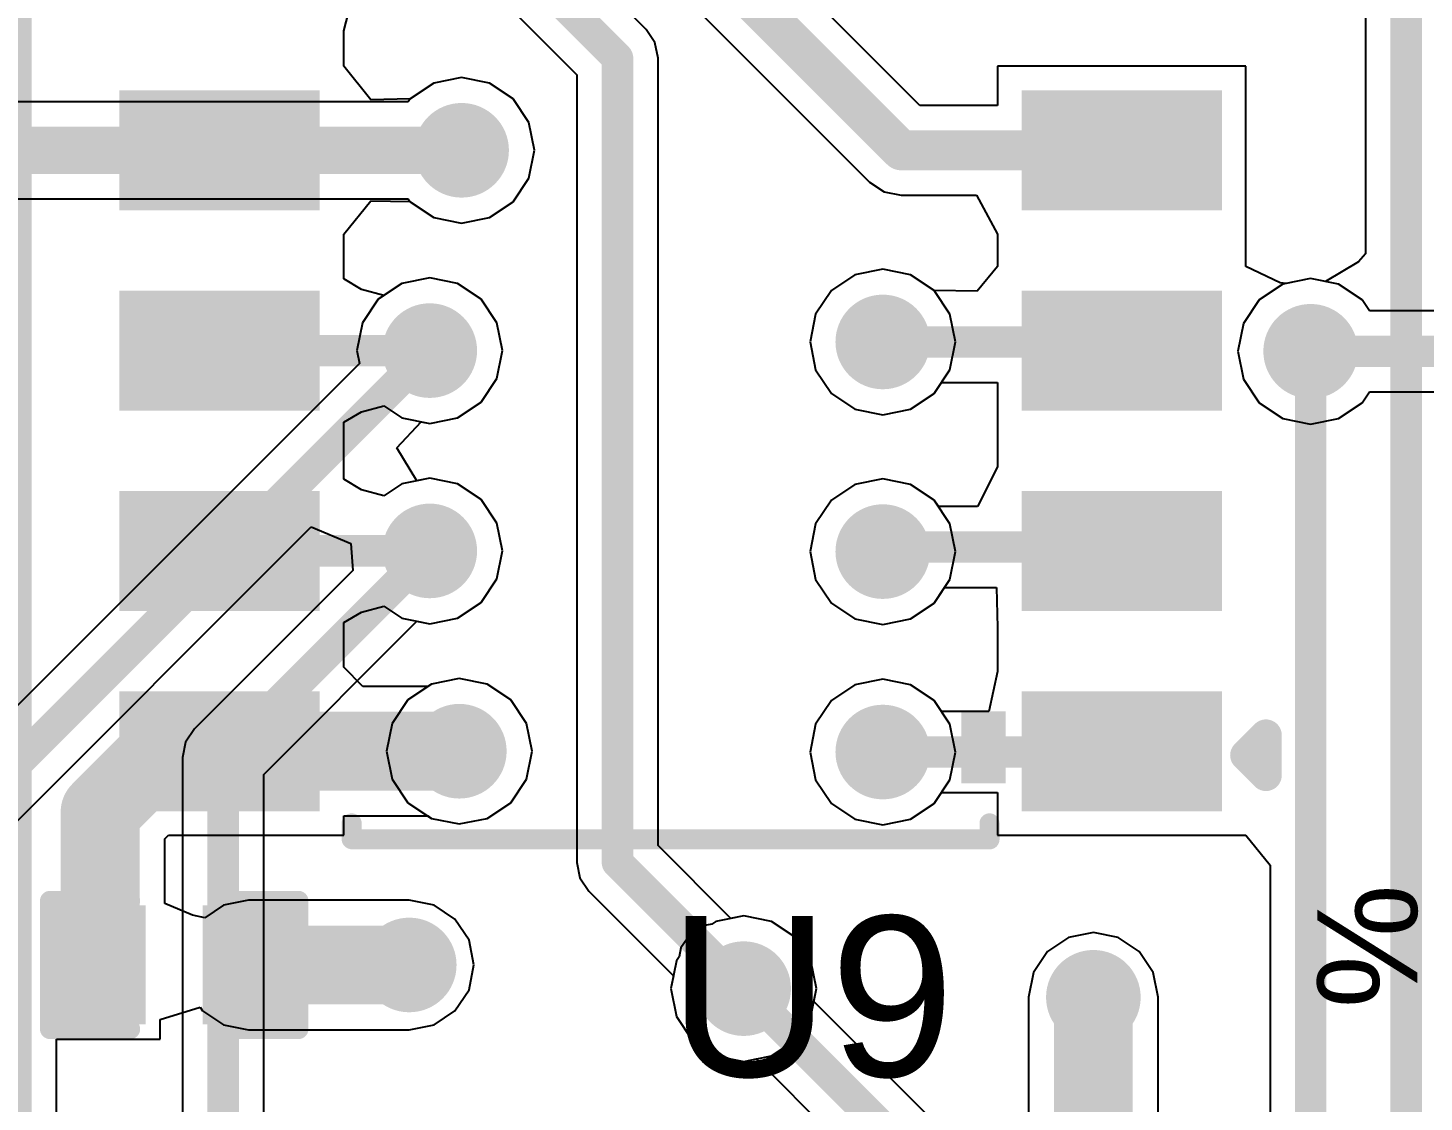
# Model space of a CAD drawing. Header units: millimetres. Extents: x -0.52 to 3.79, y -0.54 to 3.26.
# Drawn here: x 3.0518 to 3.4003, y 1.6866 to 1.9547 of the extents above; entities that cross this region are included whole.
import ezdxf

# ---------------------------------------------------------------- set-up
doc = ezdxf.new("R2010")
doc.units = ezdxf.units.MM
doc.header["$MEASUREMENT"] = 0
for name, color, linetype in [('BottomLayer', 5, 'Continuous'), ('BottomSolder', 6, 'Continuous'), ('TopLayer', 1, 'Continuous'), ('TopOverlay', 2, 'Continuous'), ('TopPaste', 8, 'Continuous'), ('TopSolder', 216, 'Continuous'), ('ViaHoleLayer', 16, 'Continuous')]:
    doc.layers.add(name, color=color, linetype=linetype)
doc.styles.add('Arial', font='', dxfattribs={"height": 0.2})
doc.styles.get('Arial').set_extended_font_data('Arial')

# ---------------------------------------------------------------- blocks, each defined once
blk = doc.blocks.new('C___0402_20')
at = {"layer": 'TopLayer'}
for points in [[(-0.0275, -0.0125), (-0.0275, 0.0125), (-0.0095, 0.0125), (-0.0095, -0.0125)], [(0.0095, -0.0125), (0.0095, 0.0125), (0.0275, 0.0125), (0.0275, -0.0125)]]:
    blk.add_hatch(color=1, dxfattribs=at).paths.add_polyline_path(points)
at = {"layer": 'TopPaste'}
for points in [[(-0.0275, -0.0125), (-0.0275, 0.0125), (-0.0095, 0.0125), (-0.0095, -0.0125)], [(0.0095, -0.0125), (0.0095, 0.0125), (0.0275, 0.0125), (0.0275, -0.0125)]]:
    blk.add_hatch(color=8, dxfattribs=at).paths.add_polyline_path(points)
at = {"layer": 'TopSolder'}
for points in [[(-0.02986, -0.01486), (-0.02986, 0.01486), (-0.00714, 0.01486), (-0.00714, -0.01486)], [(0.00714, -0.01486), (0.00714, 0.01486), (0.02986, 0.01486), (0.02986, -0.01486)]]:
    blk.add_hatch(color=216, dxfattribs=at).paths.add_polyline_path(points)
at = {"layer": 'TopOverlay', "const_width": 0.005}
for points in [[(-0.031, -0.016), (-0.031, 0.016)], [(-0.031, 0.016), (-0.011, 0.016)], [(0.011, 0.016), (0.031, 0.016)], [(0.031, -0.016), (0.031, 0.016)], [(-0.031, -0.016), (-0.011, -0.016)], [(0.011, -0.016), (0.031, -0.016)]]:
    blk.add_lwpolyline(points, dxfattribs=at)
at = {"layer": 'TopOverlay', "const_width": 0.0025}
for points in [[(-0.03225, 0.016, 1), (-0.02975, 0.016, 1)], [(-0.03225, 0.016, 1), (-0.02975, 0.016, 1)], [(-0.01225, 0.016, 1), (-0.00975, 0.016, 1)], [(0.00975, 0.016, 1), (0.01225, 0.016, 1)], [(0.02975, 0.016, 1), (0.03225, 0.016, 1)], [(0.02975, 0.016, 1), (0.03225, 0.016, 1)], [(-0.03225, -0.016, 1), (-0.02975, -0.016, 1)], [(-0.03225, -0.016, 1), (-0.02975, -0.016, 1)], [(-0.01225, -0.016, 1), (-0.00975, -0.016, 1)], [(0.00975, -0.016, 1), (0.01225, -0.016, 1)], [(0.02975, -0.016, 1), (0.03225, -0.016, 1)], [(0.02975, -0.016, 1), (0.03225, -0.016, 1)]]:
    blk.add_lwpolyline(points, format="xyb", close=True, dxfattribs=at)
blk = doc.blocks.new('16_SOIC_72')
at = {"layer": 'TopLayer'}
for points in [[(-0.025, 0.01496), (0.025, 0.01496), (0.025, -0.01496), (-0.025, -0.01496)], [(0.2002, 0.01496), (0.2502, 0.01496), (0.2502, -0.01496), (0.2002, -0.01496)], [(-0.025, -0.03504), (0.025, -0.03504), (0.025, -0.06496), (-0.025, -0.06496)], [(0.2002, -0.03504), (0.2502, -0.03504), (0.2502, -0.06496), (0.2002, -0.06496)], [(-0.025, -0.08504), (0.025, -0.08504), (0.025, -0.11496), (-0.025, -0.11496)], [(0.2002, -0.08504), (0.2502, -0.08504), (0.2502, -0.11496), (0.2002, -0.11496)], [(-0.025, -0.13504), (0.025, -0.13504), (0.025, -0.16496), (-0.025, -0.16496)], [(0.2002, -0.13504), (0.2502, -0.13504), (0.2502, -0.16496), (0.2002, -0.16496)], [(-0.025, -0.18504), (0.025, -0.18504), (0.025, -0.21496), (-0.025, -0.21496)], [(0.2002, -0.18504), (0.2502, -0.18504), (0.2502, -0.21496), (0.2002, -0.21496)], [(-0.025, -0.23504), (0.025, -0.23504), (0.025, -0.26496), (-0.025, -0.26496)], [(0.2002, -0.23504), (0.2502, -0.23504), (0.2502, -0.26496), (0.2002, -0.26496)], [(-0.025, -0.28504), (0.025, -0.28504), (0.025, -0.31496), (-0.025, -0.31496)], [(0.2002, -0.28504), (0.2502, -0.28504), (0.2502, -0.31496), (0.2002, -0.31496)], [(-0.025, -0.33504), (0.025, -0.33504), (0.025, -0.36496), (-0.025, -0.36496)], [(0.2002, -0.33504), (0.2502, -0.33504), (0.2502, -0.36496), (0.2002, -0.36496)]]:
    blk.add_hatch(color=1, dxfattribs=at).paths.add_polyline_path(points)
at = {"layer": 'TopOverlay'}
blk.add_hatch(color=2, dxfattribs=at).paths.add_polyline_path([(0.029, -0.01), (0.04, -0.01), (0.04, 0.008), (0.029, 0.008)])
at = {"layer": 'TopPaste'}
for points in [[(-0.025, 0.01496), (0.025, 0.01496), (0.025, -0.01496), (-0.025, -0.01496)], [(0.2002, 0.01496), (0.2502, 0.01496), (0.2502, -0.01496), (0.2002, -0.01496)], [(-0.025, -0.03504), (0.025, -0.03504), (0.025, -0.06496), (-0.025, -0.06496)], [(0.2002, -0.03504), (0.2502, -0.03504), (0.2502, -0.06496), (0.2002, -0.06496)], [(-0.025, -0.08504), (0.025, -0.08504), (0.025, -0.11496), (-0.025, -0.11496)], [(0.2002, -0.08504), (0.2502, -0.08504), (0.2502, -0.11496), (0.2002, -0.11496)], [(-0.025, -0.13504), (0.025, -0.13504), (0.025, -0.16496), (-0.025, -0.16496)], [(0.2002, -0.13504), (0.2502, -0.13504), (0.2502, -0.16496), (0.2002, -0.16496)], [(-0.025, -0.18504), (0.025, -0.18504), (0.025, -0.21496), (-0.025, -0.21496)], [(0.2002, -0.18504), (0.2502, -0.18504), (0.2502, -0.21496), (0.2002, -0.21496)], [(-0.025, -0.23504), (0.025, -0.23504), (0.025, -0.26496), (-0.025, -0.26496)], [(0.2002, -0.23504), (0.2502, -0.23504), (0.2502, -0.26496), (0.2002, -0.26496)], [(-0.025, -0.28504), (0.025, -0.28504), (0.025, -0.31496), (-0.025, -0.31496)], [(0.2002, -0.28504), (0.2502, -0.28504), (0.2502, -0.31496), (0.2002, -0.31496)], [(-0.025, -0.33504), (0.025, -0.33504), (0.025, -0.36496), (-0.025, -0.36496)], [(0.2002, -0.33504), (0.2502, -0.33504), (0.2502, -0.36496), (0.2002, -0.36496)]]:
    blk.add_hatch(color=8, dxfattribs=at).paths.add_polyline_path(points)
at = {"layer": 'TopSolder'}
for points in [[(-0.025, 0.01496), (0.025, 0.01496), (0.025, -0.01496), (-0.025, -0.01496)], [(0.2002, 0.01496), (0.2502, 0.01496), (0.2502, -0.01496), (0.2002, -0.01496)], [(-0.025, -0.03504), (0.025, -0.03504), (0.025, -0.06496), (-0.025, -0.06496)], [(0.2002, -0.03504), (0.2502, -0.03504), (0.2502, -0.06496), (0.2002, -0.06496)], [(-0.025, -0.08504), (0.025, -0.08504), (0.025, -0.11496), (-0.025, -0.11496)], [(0.2002, -0.08504), (0.2502, -0.08504), (0.2502, -0.11496), (0.2002, -0.11496)], [(-0.025, -0.13504), (0.025, -0.13504), (0.025, -0.16496), (-0.025, -0.16496)], [(0.2002, -0.13504), (0.2502, -0.13504), (0.2502, -0.16496), (0.2002, -0.16496)], [(-0.025, -0.18504), (0.025, -0.18504), (0.025, -0.21496), (-0.025, -0.21496)], [(0.2002, -0.18504), (0.2502, -0.18504), (0.2502, -0.21496), (0.2002, -0.21496)], [(-0.025, -0.23504), (0.025, -0.23504), (0.025, -0.26496), (-0.025, -0.26496)], [(0.2002, -0.23504), (0.2502, -0.23504), (0.2502, -0.26496), (0.2002, -0.26496)], [(-0.025, -0.28504), (0.025, -0.28504), (0.025, -0.31496), (-0.025, -0.31496)], [(0.2002, -0.28504), (0.2502, -0.28504), (0.2502, -0.31496), (0.2002, -0.31496)], [(-0.025, -0.33504), (0.025, -0.33504), (0.025, -0.36496), (-0.025, -0.36496)], [(0.2002, -0.33504), (0.2502, -0.33504), (0.2502, -0.36496), (0.2002, -0.36496)]]:
    blk.add_hatch(color=216, dxfattribs=at).paths.add_polyline_path(points)
at = {"layer": 'TopOverlay'}
for points, const_width in [([(0.033, 0.022), (0.033, 0.018)], 0.005), ([(0.192, 0.022), (0.033, 0.022)], 0.005), ([(0.1922, 0.02194), (0.1922, 0.018)], 0.005), ([(-0.031, 0.001), (-0.036, 0.006)], 0.00787), ([(-0.036, 0.006), (-0.036, -0.004)], 0.00787), ([(-0.031, 0.001), (-0.036, -0.004)], 0.00787), ([(0.033, -0.368), (0.033, -0.372)], 0.005), ([(0.1922, -0.368), (0.1922, -0.37194)], 0.005), ([(0.192, -0.372), (0.033, -0.372)], 0.005)]:
    blk.add_lwpolyline(points, dxfattribs=dict(at, const_width=const_width))
for points, const_width in [([(0.03175, 0.022, 1), (0.03425, 0.022, 1)], 0.0025), ([(0.03175, 0.022, 1), (0.03425, 0.022, 1)], 0.0025), ([(0.19075, 0.022, 1), (0.19325, 0.022, 1)], 0.0025), ([(0.19095, 0.02194, 1), (0.19345, 0.02194, 1)], 0.0025), ([(0.03175, 0.018, 1), (0.03425, 0.018, 1)], 0.0025), ([(0.19095, 0.018, 1), (0.19345, 0.018, 1)], 0.0025), ([(-0.03797, 0.006, 1), (-0.03403, 0.006, 1)], 0.00394), ([(-0.03797, 0.006, 1), (-0.03403, 0.006, 1)], 0.00394), ([(-0.03297, 0.001, 1), (-0.02903, 0.001, 1)], 0.00394), ([(-0.03297, 0.001, 1), (-0.02903, 0.001, 1)], 0.00394), ([(-0.03797, -0.004, 1), (-0.03403, -0.004, 1)], 0.00394), ([(-0.03797, -0.004, 1), (-0.03403, -0.004, 1)], 0.00394), ([(0.03175, -0.368, 1), (0.03425, -0.368, 1)], 0.0025), ([(0.19095, -0.368, 1), (0.19345, -0.368, 1)], 0.0025), ([(0.03175, -0.372, 1), (0.03425, -0.372, 1)], 0.0025), ([(0.03175, -0.372, 1), (0.03425, -0.372, 1)], 0.0025), ([(0.19075, -0.372, 1), (0.19325, -0.372, 1)], 0.0025), ([(0.19095, -0.37194, 1), (0.19345, -0.37194, 1)], 0.0025)]:
    blk.add_lwpolyline(points, format="xyb", close=True, dxfattribs=dict(at, const_width=const_width))

msp = doc.modelspace()

# ---------------------------------------------------------------- hatches: boundary and pattern name
at = {"layer": 'BottomLayer'}
h = msp.add_hatch(color=5, dxfattribs=at)
edge = h.paths.add_edge_path()
edge.add_arc((3.16009, 1.92417), 0.01181, 0, 360)
h = msp.add_hatch(color=5, dxfattribs=at)
edge = h.paths.add_edge_path()
edge.add_arc((3.15214, 1.87417), 0.01181, 0, 360)
h = msp.add_hatch(color=5, dxfattribs=at)
edge = h.paths.add_edge_path()
edge.add_arc((3.26521, 1.87633), 0.01181, 0, 360)
h = msp.add_hatch(color=5, dxfattribs=at)
edge = h.paths.add_edge_path()
edge.add_arc((3.372, 1.874), 0.01181, 0, 360)
h = msp.add_hatch(color=5, dxfattribs=at)
edge = h.paths.add_edge_path()
edge.add_arc((3.15214, 1.82417), 0.01181, 0, 360)
h = msp.add_hatch(color=5, dxfattribs=at)
edge = h.paths.add_edge_path()
edge.add_arc((3.26521, 1.824), 0.01181, 0, 360)
h = msp.add_hatch(color=5, dxfattribs=at)
edge = h.paths.add_edge_path()
edge.add_arc((3.15952, 1.77417), 0.01181, 0, 360)
h = msp.add_hatch(color=5, dxfattribs=at)
edge = h.paths.add_edge_path()
edge.add_arc((3.26521, 1.77397), 0.01181, 0, 360)
h = msp.add_hatch(color=5, dxfattribs=at)
edge = h.paths.add_edge_path()
edge.add_arc((3.14702, 1.72082), 0.01181, 0, 360)
h = msp.add_hatch(color=5, dxfattribs=at)
edge = h.paths.add_edge_path()
edge.add_arc((3.23049, 1.71491), 0.01181, 0, 360)
h = msp.add_hatch(color=5, dxfattribs=at)
edge = h.paths.add_edge_path()
edge.add_arc((3.31777, 1.71275), 0.01181, 0, 360)
at = {"layer": 'BottomSolder'}
h = msp.add_hatch(color=6, dxfattribs=at)
edge = h.paths.add_edge_path()
edge.add_arc((3.16009, 1.92417), 0.00591, 0, 360)
h = msp.add_hatch(color=6, dxfattribs=at)
edge = h.paths.add_edge_path()
edge.add_arc((3.26521, 1.87633), 0.00591, 0, 360)
h = msp.add_hatch(color=6, dxfattribs=at)
edge = h.paths.add_edge_path()
edge.add_arc((3.15214, 1.87417), 0.00591, 0, 360)
h = msp.add_hatch(color=6, dxfattribs=at)
edge = h.paths.add_edge_path()
edge.add_arc((3.372, 1.874), 0.00591, 0, 360)
h = msp.add_hatch(color=6, dxfattribs=at)
edge = h.paths.add_edge_path()
edge.add_arc((3.15214, 1.82417), 0.00591, 0, 360)
h = msp.add_hatch(color=6, dxfattribs=at)
edge = h.paths.add_edge_path()
edge.add_arc((3.26521, 1.824), 0.00591, 0, 360)
h = msp.add_hatch(color=6, dxfattribs=at)
edge = h.paths.add_edge_path()
edge.add_arc((3.15952, 1.77417), 0.00591, 0, 360)
h = msp.add_hatch(color=6, dxfattribs=at)
edge = h.paths.add_edge_path()
edge.add_arc((3.26521, 1.77397), 0.00591, 0, 360)
h = msp.add_hatch(color=6, dxfattribs=at)
edge = h.paths.add_edge_path()
edge.add_arc((3.14702, 1.72082), 0.00591, 0, 360)
h = msp.add_hatch(color=6, dxfattribs=at)
edge = h.paths.add_edge_path()
edge.add_arc((3.23049, 1.71491), 0.00591, 0, 360)
h = msp.add_hatch(color=6, dxfattribs=at)
edge = h.paths.add_edge_path()
edge.add_arc((3.31777, 1.71275), 0.00591, 0, 360)
at = {"layer": 'TopLayer'}
h = msp.add_hatch(color=1, dxfattribs=at)
edge = h.paths.add_edge_path()
edge.add_arc((3.16009, 1.92417), 0.01181, 0, 360)
h = msp.add_hatch(color=1, dxfattribs=at)
edge = h.paths.add_edge_path()
edge.add_arc((3.15214, 1.87417), 0.01181, 0, 360)
h = msp.add_hatch(color=1, dxfattribs=at)
edge = h.paths.add_edge_path()
edge.add_arc((3.26521, 1.87633), 0.01181, 0, 360)
h = msp.add_hatch(color=1, dxfattribs=at)
edge = h.paths.add_edge_path()
edge.add_arc((3.372, 1.874), 0.01181, 0, 360)
h = msp.add_hatch(color=1, dxfattribs=at)
edge = h.paths.add_edge_path()
edge.add_arc((3.15214, 1.82417), 0.01181, 0, 360)
h = msp.add_hatch(color=1, dxfattribs=at)
edge = h.paths.add_edge_path()
edge.add_arc((3.26521, 1.824), 0.01181, 0, 360)
h = msp.add_hatch(color=1, dxfattribs=at)
edge = h.paths.add_edge_path()
edge.add_arc((3.15952, 1.77417), 0.01181, 0, 360)
h = msp.add_hatch(color=1, dxfattribs=at)
edge = h.paths.add_edge_path()
edge.add_arc((3.26521, 1.77397), 0.01181, 0, 360)
h = msp.add_hatch(color=1, dxfattribs=at)
edge = h.paths.add_edge_path()
edge.add_arc((3.14702, 1.72082), 0.01181, 0, 360)
h = msp.add_hatch(color=1, dxfattribs=at)
edge = h.paths.add_edge_path()
edge.add_arc((3.23049, 1.71491), 0.01181, 0, 360)
h = msp.add_hatch(color=1, dxfattribs=at)
edge = h.paths.add_edge_path()
edge.add_arc((3.31777, 1.71275), 0.01181, 0, 360)
at = {"layer": 'TopSolder'}
h = msp.add_hatch(color=216, dxfattribs=at)
edge = h.paths.add_edge_path()
edge.add_arc((3.16009, 1.92417), 0.00591, 0, 360)
h = msp.add_hatch(color=216, dxfattribs=at)
edge = h.paths.add_edge_path()
edge.add_arc((3.26521, 1.87633), 0.00591, 0, 360)
h = msp.add_hatch(color=216, dxfattribs=at)
edge = h.paths.add_edge_path()
edge.add_arc((3.15214, 1.87417), 0.00591, 0, 360)
h = msp.add_hatch(color=216, dxfattribs=at)
edge = h.paths.add_edge_path()
edge.add_arc((3.372, 1.874), 0.00591, 0, 360)
h = msp.add_hatch(color=216, dxfattribs=at)
edge = h.paths.add_edge_path()
edge.add_arc((3.15214, 1.82417), 0.00591, 0, 360)
h = msp.add_hatch(color=216, dxfattribs=at)
edge = h.paths.add_edge_path()
edge.add_arc((3.26521, 1.824), 0.00591, 0, 360)
h = msp.add_hatch(color=216, dxfattribs=at)
edge = h.paths.add_edge_path()
edge.add_arc((3.15952, 1.77417), 0.00591, 0, 360)
h = msp.add_hatch(color=216, dxfattribs=at)
edge = h.paths.add_edge_path()
edge.add_arc((3.26521, 1.77397), 0.00591, 0, 360)
h = msp.add_hatch(color=216, dxfattribs=at)
edge = h.paths.add_edge_path()
edge.add_arc((3.14702, 1.72082), 0.00591, 0, 360)
h = msp.add_hatch(color=216, dxfattribs=at)
edge = h.paths.add_edge_path()
edge.add_arc((3.23049, 1.71491), 0.00591, 0, 360)
h = msp.add_hatch(color=216, dxfattribs=at)
edge = h.paths.add_edge_path()
edge.add_arc((3.31777, 1.71275), 0.00591, 0, 360)
at = {"layer": 'ViaHoleLayer'}
h = msp.add_hatch(color=16, dxfattribs=at)
edge = h.paths.add_edge_path()
edge.add_arc((3.16009, 1.92417), 0.00591, 0, 360)
h = msp.add_hatch(color=16, dxfattribs=at)
edge = h.paths.add_edge_path()
edge.add_arc((3.26521, 1.87633), 0.00591, 0, 360)
h = msp.add_hatch(color=16, dxfattribs=at)
edge = h.paths.add_edge_path()
edge.add_arc((3.15214, 1.87417), 0.00591, 0, 360)
h = msp.add_hatch(color=16, dxfattribs=at)
edge = h.paths.add_edge_path()
edge.add_arc((3.372, 1.874), 0.00591, 0, 360)
h = msp.add_hatch(color=16, dxfattribs=at)
edge = h.paths.add_edge_path()
edge.add_arc((3.15214, 1.82417), 0.00591, 0, 360)
h = msp.add_hatch(color=16, dxfattribs=at)
edge = h.paths.add_edge_path()
edge.add_arc((3.26521, 1.824), 0.00591, 0, 360)
h = msp.add_hatch(color=16, dxfattribs=at)
edge = h.paths.add_edge_path()
edge.add_arc((3.15952, 1.77417), 0.00591, 0, 360)
h = msp.add_hatch(color=16, dxfattribs=at)
edge = h.paths.add_edge_path()
edge.add_arc((3.26521, 1.77397), 0.00591, 0, 360)
h = msp.add_hatch(color=16, dxfattribs=at)
edge = h.paths.add_edge_path()
edge.add_arc((3.14702, 1.72082), 0.00591, 0, 360)
h = msp.add_hatch(color=16, dxfattribs=at)
edge = h.paths.add_edge_path()
edge.add_arc((3.23049, 1.71491), 0.00591, 0, 360)
h = msp.add_hatch(color=16, dxfattribs=at)
edge = h.paths.add_edge_path()
edge.add_arc((3.31777, 1.71275), 0.00591, 0, 360)

# ---------------------------------------------------------------- linework, layer by layer
at = {"layer": 'BottomLayer'}
for p, q in [((3.15314, 1.94094), (3.14725, 1.93701)), ((3.16009, 1.94233), (3.15314, 1.94094)), ((3.16704, 1.94094), (3.16009, 1.94233)), ((3.17293, 1.93701), (3.16704, 1.94094)), ((3.14678, 1.9363), (2.99417, 1.9363)), ((3.14725, 1.93701), (3.14678, 1.9363)), ((3.17687, 1.93111), (3.17293, 1.93701)), ((3.17825, 1.92417), (3.17687, 1.93111)), ((3.17687, 1.91722), (3.17825, 1.92417)), ((3.17293, 1.91132), (3.17687, 1.91722)), ((2.99919, 1.91203), (3.14678, 1.91203)), ((3.14678, 1.91203), (3.14725, 1.91132)), ((3.14725, 1.91132), (3.15314, 1.90739)), ((3.16704, 1.90739), (3.17293, 1.91132)), ((3.15314, 1.90739), (3.16009, 1.90601)), ((3.16009, 1.90601), (3.16704, 1.90739)), ((3.15214, 1.89233), (3.14519, 1.89094)), ((3.15909, 1.89094), (3.15214, 1.89233)), ((3.25826, 1.89311), (3.25237, 1.88917)), ((3.26521, 1.89449), (3.25826, 1.89311)), ((3.27216, 1.89311), (3.26521, 1.89449)), ((3.27805, 1.88917), (3.27216, 1.89311)), ((3.372, 1.89216), (3.36505, 1.89078)), ((3.37895, 1.89078), (3.372, 1.89216)), ((3.14519, 1.89094), (3.1393, 1.88701)), ((3.16498, 1.88701), (3.15909, 1.89094)), ((3.25237, 1.88917), (3.24843, 1.88328)), ((3.28198, 1.88328), (3.27805, 1.88917)), ((3.36505, 1.89078), (3.35916, 1.88684)), ((3.38484, 1.88684), (3.37895, 1.89078)), ((3.1393, 1.88701), (3.13537, 1.88111)), ((3.16892, 1.88111), (3.16498, 1.88701)), ((3.35916, 1.88684), (3.35522, 1.88095)), ((3.38665, 1.88413), (3.38484, 1.88684)), ((3.24843, 1.88328), (3.24705, 1.87633)), ((3.28337, 1.87633), (3.28198, 1.88328)), ((3.40535, 1.88413), (3.38665, 1.88413)), ((3.13537, 1.88111), (3.13398, 1.87417)), ((3.1703, 1.87417), (3.16892, 1.88111)), ((3.35522, 1.88095), (3.35384, 1.874)), ((3.24705, 1.87633), (3.24843, 1.86938)), ((3.28198, 1.86938), (3.28337, 1.87633)), ((3.13398, 1.87417), (3.13462, 1.87097)), ((3.16892, 1.86722), (3.1703, 1.87417)), ((3.35384, 1.874), (3.35522, 1.86705)), ((3.13462, 1.87097), (3.03913, 1.77548)), ((3.24843, 1.86938), (3.25237, 1.86349)), ((3.27805, 1.86349), (3.28198, 1.86938)), ((3.16498, 1.86132), (3.16892, 1.86722)), ((3.35522, 1.86705), (3.35916, 1.86116)), ((3.15909, 1.85739), (3.16498, 1.86132)), ((3.25237, 1.86349), (3.25826, 1.85955)), ((3.27216, 1.85955), (3.27805, 1.86349)), ((3.35916, 1.86116), (3.36505, 1.85722)), ((3.37895, 1.85722), (3.38484, 1.86116)), ((3.38484, 1.86116), (3.38665, 1.86387)), ((3.38665, 1.86387), (3.40535, 1.86387)), ((3.15214, 1.85601), (3.15909, 1.85739)), ((3.25826, 1.85955), (3.26521, 1.85817)), ((3.26521, 1.85817), (3.27216, 1.85955)), ((3.14392, 1.84992), (3.15001, 1.85643)), ((3.15001, 1.85643), (3.15214, 1.85601)), ((3.36505, 1.85722), (3.372, 1.85584)), ((3.372, 1.85584), (3.37895, 1.85722)), ((3.14895, 1.84169), (3.14392, 1.84992)), ((3.15214, 1.84233), (3.14895, 1.84169)), ((3.15909, 1.84094), (3.15214, 1.84233)), ((3.16498, 1.83701), (3.15909, 1.84094)), ((3.25826, 1.84078), (3.25237, 1.83684)), ((3.26521, 1.84216), (3.25826, 1.84078)), ((3.27216, 1.84078), (3.26521, 1.84216)), ((3.27805, 1.83684), (3.27216, 1.84078)), ((3.16892, 1.83111), (3.16498, 1.83701)), ((3.25237, 1.83684), (3.24843, 1.83095)), ((3.28198, 1.83095), (3.27805, 1.83684)), ((3.01187, 1.71956), (3.12251, 1.83021)), ((3.12251, 1.83021), (3.13245, 1.826)), ((3.1703, 1.82417), (3.16892, 1.83111)), ((3.24843, 1.83095), (3.24705, 1.824)), ((3.28337, 1.824), (3.28198, 1.83095)), ((3.13245, 1.826), (3.13295, 1.8193)), ((3.16892, 1.81722), (3.1703, 1.82417)), ((3.24705, 1.824), (3.24843, 1.81705)), ((3.28198, 1.81705), (3.28337, 1.824)), ((3.13295, 1.8193), (3.0934, 1.77975)), ((3.16498, 1.81132), (3.16892, 1.81722)), ((3.24843, 1.81705), (3.25237, 1.81116)), ((3.27805, 1.81116), (3.28198, 1.81705)), ((3.15909, 1.80739), (3.16498, 1.81132)), ((3.25237, 1.81116), (3.25826, 1.80722)), ((3.27216, 1.80722), (3.27805, 1.81116)), ((3.1107, 1.76839), (3.14895, 1.80664)), ((3.14895, 1.80664), (3.15214, 1.80601)), ((3.15214, 1.80601), (3.15909, 1.80739)), ((3.25826, 1.80722), (3.26521, 1.80584)), ((3.26521, 1.80584), (3.27216, 1.80722)), ((3.15952, 1.79233), (3.15257, 1.79094)), ((3.16647, 1.79094), (3.15952, 1.79233)), ((3.26521, 1.79213), (3.25826, 1.79075)), ((3.27216, 1.79075), (3.26521, 1.79213)), ((3.15257, 1.79094), (3.14668, 1.78701)), ((3.17236, 1.78701), (3.16647, 1.79094)), ((3.25826, 1.79075), (3.25237, 1.78681)), ((3.27805, 1.78681), (3.27216, 1.79075)), ((3.14668, 1.78701), (3.14274, 1.78111)), ((3.1763, 1.78111), (3.17236, 1.78701)), ((3.25237, 1.78681), (3.24843, 1.78092)), ((3.28198, 1.78092), (3.27805, 1.78681)), ((3.14274, 1.78111), (3.14136, 1.77417)), ((3.17768, 1.77417), (3.1763, 1.78111)), ((3.24843, 1.78092), (3.24705, 1.77397)), ((3.28337, 1.77397), (3.28198, 1.78092)), ((3.0934, 1.77975), (3.09121, 1.77647)), ((3.09121, 1.77647), (3.09044, 1.77259)), ((3.14136, 1.77417), (3.14274, 1.76722)), ((3.1763, 1.76722), (3.17768, 1.77417)), ((3.24705, 1.77397), (3.24843, 1.76702)), ((3.28198, 1.76702), (3.28337, 1.77397)), ((3.09044, 1.77259), (3.09044, 1.50377)), ((3.1107, 1.49957), (3.1107, 1.76839)), ((3.14274, 1.76722), (3.14668, 1.76132)), ((3.17236, 1.76132), (3.1763, 1.76722)), ((3.24843, 1.76702), (3.25237, 1.76113)), ((3.27805, 1.76113), (3.28198, 1.76702)), ((3.14668, 1.76132), (3.15257, 1.75739)), ((3.16647, 1.75739), (3.17236, 1.76132)), ((3.25237, 1.76113), (3.25826, 1.75719)), ((3.27216, 1.75719), (3.27805, 1.76113)), ((3.15257, 1.75739), (3.15952, 1.75601)), ((3.15952, 1.75601), (3.16647, 1.75739)), ((3.25826, 1.75719), (3.26521, 1.75581)), ((3.26521, 1.75581), (3.27216, 1.75719)), ((3.23049, 1.73307), (3.22354, 1.73169)), ((3.23744, 1.73169), (3.23049, 1.73307)), ((3.21702, 1.72838), (3.21483, 1.72509)), ((3.22031, 1.73058), (3.21702, 1.72838)), ((3.22254, 1.73102), (3.22031, 1.73058)), ((3.22354, 1.73169), (3.22254, 1.73102)), ((3.24333, 1.72775), (3.23744, 1.73169)), ((3.21483, 1.72509), (3.21438, 1.72287)), ((3.24727, 1.72186), (3.24333, 1.72775)), ((3.21371, 1.72186), (3.21233, 1.71491)), ((3.21438, 1.72287), (3.21371, 1.72186)), ((3.24865, 1.71491), (3.24727, 1.72186)), ((3.21233, 1.71491), (3.21371, 1.70796)), ((3.24801, 1.71172), (3.24865, 1.71491)), ((3.37742, 1.58231), (3.24801, 1.71172)), ((3.21371, 1.70796), (3.21765, 1.70207)), ((3.21765, 1.70207), (3.22354, 1.69814)), ((3.22354, 1.69814), (3.23049, 1.69675)), ((3.23049, 1.69675), (3.23369, 1.69739)), ((3.23369, 1.69739), (3.36012, 1.57095))]:
    msp.add_line(p, q, dxfattribs=at)
for points, const_width in [([(2.99417, 1.92417), (3.16009, 1.92417)], 0.01181), ([(3.0047, 1.72672), (3.15214, 1.87417)], 0.00787), ([(3.372, 1.874), (3.42, 1.874)], 0.00787), ([(3.10057, 1.77259), (3.15214, 1.82417)], 0.00787), ([(3.10057, 1.49957), (3.10057, 1.77259)], 0.00787), ([(3.22419, 1.72122), (3.37025, 1.57515)], 0.00787)]:
    msp.add_lwpolyline(points, dxfattribs=dict(at, const_width=const_width))
for points, const_width in [([(3.15713, 1.92417, 1), (3.16304, 1.92417, 1)], 0.00591), ([(3.15018, 1.87417, 1), (3.15411, 1.87417, 1)], 0.00394), ([(3.37003, 1.874, 1), (3.37397, 1.874, 1)], 0.00394), ([(3.15018, 1.82417, 1), (3.15411, 1.82417, 1)], 0.00394), ([(3.0986, 1.77259, 1), (3.10254, 1.77259, 1)], 0.00394), ([(3.0986, 1.77259, 1), (3.10254, 1.77259, 1)], 0.00394), ([(3.22222, 1.72122, 1), (3.22615, 1.72122, 1)], 0.00394)]:
    msp.add_lwpolyline(points, format="xyb", close=True, dxfattribs=dict(at, const_width=const_width))
at = {"layer": 'TopLayer'}
for p, q in [((3.27448, 1.93538), (3.21522, 1.99465)), ((3.20616, 1.95436), (3.17919, 1.98133)), ((3.19607, 1.98207), (3.2619, 1.91624)), ((3.13066, 1.95403), (3.13329, 1.96403)), ((3.16783, 1.96403), (3.18886, 1.943)), ((3.38571, 1.95901), (3.38571, 1.89829)), ((3.13066, 1.94513), (3.13066, 1.95403)), ((3.20835, 1.95107), (3.20616, 1.95436)), ((3.20913, 1.9472), (3.20835, 1.95107)), ((3.13744, 1.93674), (3.13066, 1.94513)), ((3.20913, 1.75061), (3.20913, 1.9472)), ((3.35585, 1.94513), (3.29385, 1.94513)), ((3.29385, 1.94513), (3.29385, 1.93538)), ((3.35585, 1.90513), (3.35585, 1.94513)), ((3.15314, 1.94094), (3.14725, 1.93701)), ((3.16009, 1.94233), (3.15314, 1.94094)), ((3.16704, 1.94094), (3.16009, 1.94233)), ((3.17293, 1.93701), (3.16704, 1.94094)), ((3.18886, 1.943), (3.18886, 1.74641)), ((3.14723, 1.93698), (3.13744, 1.93674)), ((3.14725, 1.93701), (3.14723, 1.93698)), ((3.17687, 1.93111), (3.17293, 1.93701)), ((3.29385, 1.93538), (3.27448, 1.93538)), ((3.17825, 1.92417), (3.17687, 1.93111)), ((3.17687, 1.91722), (3.17825, 1.92417)), ((3.17293, 1.91132), (3.17687, 1.91722)), ((3.2619, 1.91624), (3.2619, 1.91623)), ((3.2619, 1.91623), (3.26554, 1.9138)), ((3.26554, 1.9138), (3.26983, 1.91295)), ((3.13066, 1.9032), (3.13744, 1.91159)), ((3.13744, 1.91159), (3.14723, 1.91135)), ((3.14723, 1.91135), (3.14725, 1.91132)), ((3.14725, 1.91132), (3.15314, 1.90739)), ((3.16704, 1.90739), (3.17293, 1.91132)), ((3.26983, 1.91295), (3.26984, 1.91295)), ((3.26984, 1.91295), (3.2886, 1.91295)), ((3.2886, 1.91295), (3.29385, 1.9032)), ((3.15314, 1.90739), (3.16009, 1.90601)), ((3.16009, 1.90601), (3.16704, 1.90739)), ((3.13066, 1.89513), (3.13066, 1.9032)), ((3.29385, 1.9032), (3.29385, 1.89513)), ((3.35585, 1.9032), (3.35585, 1.90513)), ((3.35585, 1.89513), (3.35585, 1.9032)), ((3.38394, 1.89631), (3.37571, 1.89142)), ((3.38571, 1.89829), (3.38394, 1.89631)), ((3.13066, 1.89206), (3.13066, 1.89513)), ((3.15214, 1.89233), (3.14519, 1.89094)), ((3.15909, 1.89094), (3.15214, 1.89233)), ((3.25826, 1.89311), (3.25237, 1.88917)), ((3.26521, 1.89449), (3.25826, 1.89311)), ((3.27216, 1.89311), (3.26521, 1.89449)), ((3.27805, 1.88917), (3.27216, 1.89311)), ((3.29385, 1.89513), (3.28877, 1.88902)), ((3.36443, 1.89107), (3.35585, 1.89513)), ((3.372, 1.89216), (3.36585, 1.89094)), ((3.37571, 1.89142), (3.372, 1.89216)), ((3.13513, 1.88945), (3.13066, 1.89206)), ((3.14066, 1.88791), (3.13513, 1.88945)), ((3.14519, 1.89094), (3.14066, 1.88791)), ((3.16498, 1.88701), (3.15909, 1.89094)), ((3.25237, 1.88917), (3.24843, 1.88328)), ((3.28877, 1.88902), (3.27805, 1.88917)), ((3.36585, 1.89094), (3.36443, 1.89107)), ((3.16892, 1.88111), (3.16498, 1.88701)), ((3.24843, 1.88328), (3.24705, 1.87633)), ((3.1703, 1.87417), (3.16892, 1.88111)), ((3.24705, 1.87633), (3.24843, 1.86938)), ((3.16892, 1.86722), (3.1703, 1.87417)), ((3.24843, 1.86938), (3.25237, 1.86349)), ((3.16498, 1.86132), (3.16892, 1.86722)), ((3.27805, 1.86349), (3.27986, 1.8662)), ((3.27986, 1.8662), (3.29385, 1.8662)), ((3.29385, 1.8662), (3.29385, 1.85513)), ((3.15909, 1.85739), (3.16498, 1.86132)), ((3.25237, 1.86349), (3.25826, 1.85955)), ((3.27216, 1.85955), (3.27805, 1.86349)), ((3.13066, 1.85627), (3.13513, 1.85888)), ((3.13513, 1.85888), (3.14066, 1.86042)), ((3.14066, 1.86042), (3.14519, 1.85739)), ((3.14519, 1.85739), (3.15214, 1.85601)), ((3.15214, 1.85601), (3.15909, 1.85739)), ((3.25826, 1.85955), (3.26521, 1.85817)), ((3.26521, 1.85817), (3.27216, 1.85955)), ((3.13066, 1.8532), (3.13066, 1.85627)), ((3.29385, 1.85513), (3.29385, 1.8532)), ((3.13066, 1.84513), (3.13066, 1.8532)), ((3.29385, 1.8532), (3.29385, 1.84513)), ((3.13066, 1.84206), (3.13066, 1.84513)), ((3.29385, 1.84513), (3.28884, 1.83528)), ((3.13513, 1.83945), (3.13066, 1.84206)), ((3.14519, 1.84094), (3.14066, 1.83791)), ((3.15214, 1.84233), (3.14519, 1.84094)), ((3.15909, 1.84094), (3.15214, 1.84233)), ((3.16498, 1.83701), (3.15909, 1.84094)), ((3.25826, 1.84078), (3.25237, 1.83684)), ((3.26521, 1.84216), (3.25826, 1.84078)), ((3.27216, 1.84078), (3.26521, 1.84216)), ((3.27805, 1.83684), (3.27216, 1.84078)), ((3.14066, 1.83791), (3.13513, 1.83945)), ((3.16892, 1.83111), (3.16498, 1.83701)), ((3.25237, 1.83684), (3.24843, 1.83095)), ((3.27909, 1.83528), (3.27805, 1.83684)), ((3.28884, 1.83528), (3.27909, 1.83528)), ((3.1703, 1.82417), (3.16892, 1.83111)), ((3.24843, 1.83095), (3.24705, 1.824)), ((3.16892, 1.81722), (3.1703, 1.82417)), ((3.24705, 1.824), (3.24843, 1.81705)), ((3.16498, 1.81132), (3.16892, 1.81722)), ((3.24843, 1.81705), (3.25237, 1.81116)), ((3.27805, 1.81116), (3.28063, 1.81502)), ((3.28063, 1.81502), (3.29359, 1.81502)), ((3.29359, 1.81502), (3.29385, 1.80502)), ((3.13066, 1.80627), (3.13513, 1.80888)), ((3.13513, 1.80888), (3.14066, 1.81042)), ((3.14066, 1.81042), (3.14519, 1.80739)), ((3.15909, 1.80739), (3.16498, 1.81132)), ((3.25237, 1.81116), (3.25826, 1.80722)), ((3.27216, 1.80722), (3.27805, 1.81116)), ((3.13066, 1.8032), (3.13066, 1.80627)), ((3.14519, 1.80739), (3.15214, 1.80601)), ((3.15214, 1.80601), (3.15909, 1.80739)), ((3.25826, 1.80722), (3.26521, 1.80584)), ((3.26521, 1.80584), (3.27216, 1.80722)), ((3.13066, 1.79513), (3.13066, 1.8032)), ((3.29385, 1.80502), (3.29385, 1.8032)), ((3.29385, 1.8032), (3.29385, 1.7941)), ((3.13546, 1.79032), (3.13066, 1.79513)), ((3.15952, 1.79233), (3.15257, 1.79094)), ((3.16647, 1.79094), (3.15952, 1.79233)), ((3.26521, 1.79213), (3.25826, 1.79075)), ((3.27216, 1.79075), (3.26521, 1.79213)), ((3.29385, 1.7941), (3.29169, 1.7841)), ((3.15164, 1.79032), (3.13546, 1.79032)), ((3.15257, 1.79094), (3.15164, 1.79032)), ((3.17236, 1.78701), (3.16647, 1.79094)), ((3.25826, 1.79075), (3.25237, 1.78681)), ((3.27805, 1.78681), (3.27216, 1.79075)), ((3.1763, 1.78111), (3.17236, 1.78701)), ((3.25237, 1.78681), (3.24843, 1.78092)), ((3.27986, 1.7841), (3.27805, 1.78681)), ((3.17768, 1.77417), (3.1763, 1.78111)), ((3.24843, 1.78092), (3.24705, 1.77397)), ((3.29169, 1.7841), (3.27986, 1.7841)), ((3.1763, 1.76722), (3.17768, 1.77417)), ((3.24705, 1.77397), (3.24843, 1.76702)), ((3.17236, 1.76132), (3.1763, 1.76722)), ((3.24843, 1.76702), (3.25237, 1.76113)), ((3.27805, 1.76113), (3.27986, 1.76384)), ((3.27986, 1.76384), (3.29385, 1.76384)), ((3.29385, 1.76384), (3.29385, 1.7532)), ((3.16647, 1.75739), (3.17236, 1.76132)), ((3.25237, 1.76113), (3.25826, 1.75719)), ((3.27216, 1.75719), (3.27805, 1.76113)), ((3.13066, 1.7532), (3.13066, 1.75801)), ((3.13066, 1.75801), (3.15164, 1.75801)), ((3.15164, 1.75801), (3.15257, 1.75739)), ((3.15257, 1.75739), (3.15952, 1.75601)), ((3.15952, 1.75601), (3.16647, 1.75739)), ((3.25826, 1.75719), (3.26521, 1.75581)), ((3.26521, 1.75581), (3.27216, 1.75719)), ((3.08601, 1.75232), (3.0869, 1.7532)), ((3.0869, 1.7532), (3.13066, 1.7532)), ((3.29385, 1.7532), (3.35187, 1.7532)), ((3.35187, 1.7532), (3.35585, 1.7532)), ((3.35585, 1.7532), (3.36187, 1.7457)), ((3.08601, 1.73613), (3.08601, 1.75232)), ((3.22729, 1.73244), (3.20913, 1.75061)), ((3.18886, 1.74641), (3.18963, 1.74253)), ((3.18963, 1.74253), (3.19183, 1.73925)), ((3.36187, 1.7457), (3.36187, 1.62988)), ((3.19183, 1.73925), (3.21297, 1.71811)), ((3.09289, 1.73329), (3.08601, 1.73613)), ((3.10068, 1.73574), (3.09601, 1.73262)), ((3.10686, 1.73697), (3.10068, 1.73574)), ((3.14702, 1.73697), (3.10686, 1.73697)), ((3.1532, 1.73574), (3.14702, 1.73697)), ((3.15844, 1.73224), (3.1532, 1.73574)), ((3.09601, 1.73262), (3.09289, 1.73329)), ((3.16194, 1.727), (3.15844, 1.73224)), ((3.23049, 1.73307), (3.22729, 1.73244)), ((3.23744, 1.73169), (3.23049, 1.73307)), ((3.24333, 1.72775), (3.23744, 1.73169)), ((3.31777, 1.7289), (3.31158, 1.72767)), ((3.32395, 1.72767), (3.31777, 1.7289)), ((3.16317, 1.72082), (3.16194, 1.727)), ((3.24727, 1.72186), (3.24333, 1.72775)), ((3.31158, 1.72767), (3.30634, 1.72417)), ((3.32919, 1.72417), (3.32395, 1.72767)), ((3.24865, 1.71491), (3.24727, 1.72186)), ((3.30634, 1.72417), (3.30284, 1.71893)), ((3.33269, 1.71893), (3.32919, 1.72417)), ((3.16194, 1.71464), (3.16317, 1.72082)), ((3.21297, 1.71811), (3.21233, 1.71491)), ((3.30284, 1.71893), (3.30161, 1.71275)), ((3.33392, 1.71275), (3.33269, 1.71893)), ((3.15844, 1.7094), (3.16194, 1.71464)), ((3.21233, 1.71491), (3.21371, 1.70796)), ((3.24727, 1.70796), (3.24865, 1.71491)), ((3.30161, 1.71275), (3.30161, 1.66839)), ((3.33392, 1.65625), (3.33392, 1.71275)), ((3.08486, 1.70723), (3.09486, 1.71026)), ((3.09486, 1.71026), (3.09544, 1.7094)), ((3.09544, 1.7094), (3.10068, 1.7059)), ((3.1532, 1.7059), (3.15844, 1.7094)), ((3.21371, 1.70796), (3.21765, 1.70207)), ((3.24333, 1.70207), (3.24727, 1.70796)), ((3.08486, 1.70232), (3.08486, 1.70723)), ((3.10068, 1.7059), (3.10686, 1.70467)), ((3.10686, 1.70467), (3.14702, 1.70467)), ((3.14702, 1.70467), (3.1532, 1.7059)), ((3.05901, 1.67491), (3.05901, 1.70232)), ((3.05901, 1.70232), (3.08486, 1.70232)), ((3.21765, 1.70207), (3.22354, 1.69814)), ((3.23744, 1.69814), (3.24333, 1.70207)), ((3.22354, 1.69814), (3.23049, 1.69675)), ((3.23049, 1.69675), (3.23744, 1.69814))]:
    msp.add_line(p, q, dxfattribs=at)
for points, const_width in [([(3.04887, 1.62113), (3.04887, 2.01287)], 0.00787), ([(3.204, 1.99), (3.26983, 1.92417)], 0.01), ([(3.17203, 1.97417), (3.19899, 1.9472)], 0.00787), ([(3.39584, 1.39995), (3.39584, 1.95901)], 0.00787), ([(3.19899, 1.74641), (3.19899, 1.9472)], 0.00787), ([(3.09966, 1.92417), (3.16009, 1.92417)], 0.01181), ([(3.26983, 1.92417), (3.32485, 1.92417)], 0.01), ([(3.26521, 1.87633), (3.32269, 1.87633)], 0.00787), ([(3.32269, 1.87633), (3.32485, 1.87417)], 0.00787), ([(3.09966, 1.87417), (3.10057, 1.87417)], 0.00787), ([(3.10057, 1.87417), (3.15214, 1.87417)], 0.00787), ([(3.10057, 1.87417), (3.10234, 1.87239)], 0.00787), ([(3.372, 1.566), (3.372, 1.874)], 0.00787), ([(3.09966, 1.82417), (3.15214, 1.82417)], 0.00787), ([(3.26521, 1.82515), (3.32387, 1.82515)], 0.00787), ([(3.32387, 1.82515), (3.32485, 1.82417)], 0.00787), ([(3.06986, 1.75901), (3.08502, 1.77417)], 0.01969), ([(3.08502, 1.77417), (3.09966, 1.77417)], 0.01969), ([(3.09966, 1.77417), (3.15952, 1.77417)], 0.01969), ([(3.26521, 1.77397), (3.32466, 1.77397)], 0.00787), ([(3.32466, 1.77397), (3.32485, 1.77417)], 0.00787), ([(3.06986, 1.72082), (3.06986, 1.75901)], 0.01969), ([(3.19899, 1.74641), (3.23049, 1.71491)], 0.00787), ([(3.10686, 1.72082), (3.14702, 1.72082)], 0.01969), ([(3.31777, 1.65625), (3.31777, 1.71275)], 0.01969)]:
    msp.add_lwpolyline(points, dxfattribs=dict(at, const_width=const_width))
for points, const_width in [([(3.19703, 1.9472, 1), (3.20096, 1.9472, 1)], 0.00394), ([(3.19703, 1.9472, 1), (3.20096, 1.9472, 1)], 0.00394), ([(3.0967, 1.92417, 1), (3.10261, 1.92417, 1)], 0.00591), ([(3.15713, 1.92417, 1), (3.16304, 1.92417, 1)], 0.00591), ([(3.26733, 1.92417, 1), (3.27233, 1.92417, 1)], 0.005), ([(3.26733, 1.92417, 1), (3.27233, 1.92417, 1)], 0.005), ([(3.32235, 1.92417, 1), (3.32735, 1.92417, 1)], 0.005), ([(3.26324, 1.87633, 1), (3.26718, 1.87633, 1)], 0.00394), ([(3.32072, 1.87633, 1), (3.32466, 1.87633, 1)], 0.00394), ([(3.32072, 1.87633, 1), (3.32466, 1.87633, 1)], 0.00394), ([(3.09769, 1.87417, 1), (3.10162, 1.87417, 1)], 0.00394), ([(3.0986, 1.87417, 1), (3.10254, 1.87417, 1)], 0.00394), ([(3.0986, 1.87417, 1), (3.10254, 1.87417, 1)], 0.00394), ([(3.0986, 1.87417, 1), (3.10254, 1.87417, 1)], 0.00394), ([(3.10037, 1.87239, 1), (3.10431, 1.87239, 1)], 0.00394), ([(3.15018, 1.87417, 1), (3.15411, 1.87417, 1)], 0.00394), ([(3.32288, 1.87417, 1), (3.32682, 1.87417, 1)], 0.00394), ([(3.37003, 1.874, 1), (3.37397, 1.874, 1)], 0.00394), ([(3.09769, 1.82417, 1), (3.10162, 1.82417, 1)], 0.00394), ([(3.15018, 1.82417, 1), (3.15411, 1.82417, 1)], 0.00394), ([(3.26324, 1.82515, 1), (3.26718, 1.82515, 1)], 0.00394), ([(3.3219, 1.82515, 1), (3.32584, 1.82515, 1)], 0.00394), ([(3.3219, 1.82515, 1), (3.32584, 1.82515, 1)], 0.00394), ([(3.32288, 1.82417, 1), (3.32682, 1.82417, 1)], 0.00394), ([(3.0801, 1.77417, 1), (3.08994, 1.77417, 1)], 0.00984), ([(3.0801, 1.77417, 1), (3.08994, 1.77417, 1)], 0.00984), ([(3.09473, 1.77417, 1), (3.10458, 1.77417, 1)], 0.00984), ([(3.09473, 1.77417, 1), (3.10458, 1.77417, 1)], 0.00984), ([(3.1546, 1.77417, 1), (3.16444, 1.77417, 1)], 0.00984), ([(3.26324, 1.77397, 1), (3.26718, 1.77397, 1)], 0.00394), ([(3.32269, 1.77397, 1), (3.32662, 1.77397, 1)], 0.00394), ([(3.32269, 1.77397, 1), (3.32662, 1.77397, 1)], 0.00394), ([(3.32288, 1.77417, 1), (3.32682, 1.77417, 1)], 0.00394), ([(3.06494, 1.75901, 1), (3.07478, 1.75901, 1)], 0.00984), ([(3.06494, 1.75901, 1), (3.07478, 1.75901, 1)], 0.00984), ([(3.19703, 1.74641, 1), (3.20096, 1.74641, 1)], 0.00394), ([(3.19703, 1.74641, 1), (3.20096, 1.74641, 1)], 0.00394), ([(3.06494, 1.72082, 1), (3.07478, 1.72082, 1)], 0.00984), ([(3.10194, 1.72082, 1), (3.11178, 1.72082, 1)], 0.00984), ([(3.1421, 1.72082, 1), (3.15194, 1.72082, 1)], 0.00984), ([(3.31284, 1.71275, 1), (3.32269, 1.71275, 1)], 0.00984), ([(3.22852, 1.71491, 1), (3.23246, 1.71491, 1)], 0.00394)]:
    msp.add_lwpolyline(points, format="xyb", close=True, dxfattribs=dict(at, const_width=const_width))

# ---------------------------------------------------------------- block references
at = {"rotation": 180}
msp.add_blockref('16_SOIC_72', (3.32485, 1.77417), dxfattribs=at)
msp.add_blockref('C___0402_20', (3.08836, 1.72082))

# ---------------------------------------------------------------- texts
at = {"layer": 'TopOverlay', "style": 'Arial'}
msp.add_text('%', height=0.025, rotation=270, dxfattribs=at).set_placement((3.37363, 1.741))
msp.add_text('U9', height=0.04, dxfattribs=at).set_placement((3.21168, 1.69301))

doc.saveas('drawing.dxf')
